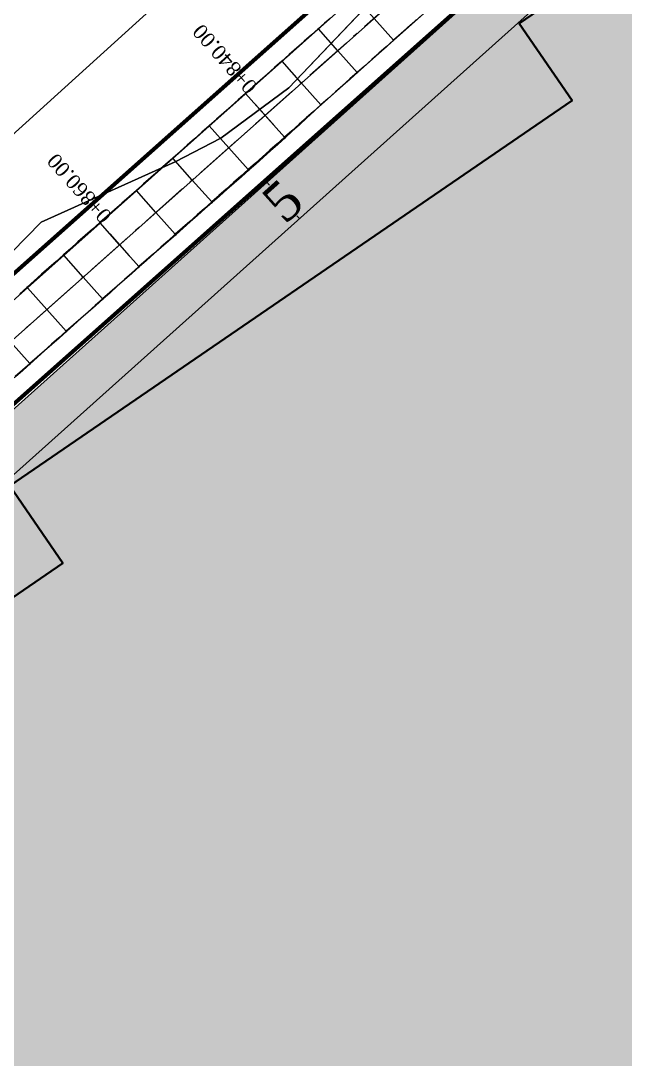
# Model space of a CAD drawing. Header units: metres. Extents: x 478603 to 489313, y 4282657 to 4289463.
# Drawn here: x 479306.8 to 479368.9, y 4287593.2 to 4287699.8 of the extents above; entities that cross this region are included whole.
import ezdxf

# ---------------------------------------------------------------- set-up
doc = ezdxf.new("R2010")
doc.units = ezdxf.units.M
for name, color, linetype, lineweight in [('ADAKENARI', 18, 'Continuous', 0), ('EKS', 5, 'Continuous', 0), ('EKSENLER', 3, 'Continuous', 0), ('EYLUL_REV', 8, 'Continuous', 0), ('HAT_HIZLI_TREN', 18, 'Continuous', 0), ('HDA', 30, 'Continuous', 0), ('HDO', 30, 'Continuous', 0), ('KALDIRIM', 11, 'Continuous', 0), ('KYA', 1, 'Continuous', 20), ('KYO', 1, 'Continuous', 20), ('PARSEL_ALAN', 254, 'Continuous', 0), ('PARSEL_SERA_ALAN', 9, 'Continuous', 40), ('PL_ALİNMAN', 1, 'Continuous', 0), ('PL_ENKESIT', 1, 'Continuous', 0), ('PL_KM', 4, 'Continuous', 0), ('PL_KMYAZI', 30, 'Continuous', 0), ('ROL_CEPHE', 1, 'Continuous', 0), ('SEV_KYA_HDA', 3, 'Continuous', 0), ('SEV_KYO_HDO', 3, 'Continuous', 0), ('SNR_PLANONAMAA', 233, 'Continuous', 0), ('SNR_YAPIYAK', 18, 'Continuous', 0), ('YKA', 33, 'Continuous', 0), ('YKO', 33, 'Continuous', 0)]:
    doc.layers.add(name, color=color, linetype=linetype, lineweight=lineweight)
doc.styles.get("Standard").update_dxf_attribs({"font": 'times.ttf'})

msp = doc.modelspace()

# ---------------------------------------------------------------- hatches: boundary and pattern name
at = {"layer": 'PARSEL_ALAN'}
msp.add_hatch(color=256, dxfattribs=at).paths.add_polyline_path([(479429.65, 4287416.69), (479371.07, 4287452.6), (479351.64, 4287464.65), (479322.49, 4287488.72), (479283.68, 4287509.41), (479286.76, 4287515.02), (479229.63, 4287540.63), (479270.39, 4287599.96), (479278.04, 4287634.83), (479388.45, 4287733.64), (479502.7, 4287618.71), (479572.02, 4287670.37), (479621.96, 4287651.52), (479656.56, 4287644.88), (479582.18, 4287593.92), (479604.78, 4287560.92), (479505.79, 4287493.1), (479517.09, 4287476.6)])
at = {"layer": 'PARSEL_SERA_ALAN'}
msp.add_hatch(color=256, dxfattribs=at).paths.add_polyline_path([(479587.66, 4287647.38), (479595.91, 4287653.03), (479601.34, 4287645.11), (479609.59, 4287650.77), (479615.01, 4287642.85), (479619.14, 4287645.67), (479624.56, 4287637.75), (479570.94, 4287601.01), (479592.65, 4287569.34), (479493.65, 4287501.51), (479509.93, 4287477.75), (479431.56, 4287424.06), (479426.13, 4287431.98), (479422.01, 4287429.16), (479416.58, 4287437.07), (479412.46, 4287434.25), (479407.03, 4287442.17), (479402.91, 4287439.34), (479392.05, 4287455.18), (479387.93, 4287452.36), (479382.5, 4287460.28), (479378.38, 4287457.45), (479372.95, 4287465.37), (479368.83, 4287462.54), (479363.4, 4287470.46), (479359.28, 4287467.64), (479353.85, 4287475.56), (479349.73, 4287472.73), (479338.87, 4287488.57), (479334.75, 4287485.74), (479323.9, 4287501.58), (479319.77, 4287498.76), (479314.35, 4287506.68), (479310.22, 4287503.85), (479304.8, 4287511.77), (479300.67, 4287508.94), (479289.82, 4287524.78), (479285.7, 4287521.96), (479280.27, 4287529.88), (479276.14, 4287527.05), (479270.72, 4287534.97), (479266.59, 4287532.14), (479261.17, 4287540.06), (479257.04, 4287537.24), (479251.62, 4287545.16), (479246.19, 4287553.08), (479266.82, 4287567.21), (479261.39, 4287575.13), (479282.01, 4287589.26), (479276.59, 4287597.18), (479284.84, 4287602.83), (479279.41, 4287610.75), (479287.66, 4287616.4), (479282.24, 4287624.32), (479311.11, 4287644.1), (479305.68, 4287652.02), (479363.43, 4287691.58), (479358, 4287699.5), (479391, 4287722.11), (479407.28, 4287698.35), (479411.41, 4287701.18), (479422.26, 4287685.34), (479426.38, 4287688.17), (479442.66, 4287664.41), (479446.78, 4287667.23), (479463.06, 4287643.47), (479467.19, 4287646.3), (479483.46, 4287622.54), (479487.59, 4287625.37), (479498.44, 4287609.53), (479576.81, 4287663.22)])

# ---------------------------------------------------------------- linework, layer by layer
at = {"layer": 'ADAKENARI', "lineweight": 100}
for p, q in [((479381.72, 4287741.04), (479280.91, 4287651.45)), ((479287.7, 4287644.1), (479388.45, 4287733.64))]:
    msp.add_line(p, q, dxfattribs=at)
at = {"layer": 'EKS'}
for p in [(479339.36, 4287696.7, 902.79), (479335.62, 4287693.38, 902.74), (479331.89, 4287690.06, 902.69), (479328.15, 4287686.74, 902.64), (479324.41, 4287683.42, 902.59), (479320.68, 4287680.1, 902.54), (479316.94, 4287676.77, 902.49), (479313.2, 4287673.45, 902.44), (479309.46, 4287670.13, 902.39)]:
    msp.add_point(p, dxfattribs=at)
at = {"layer": 'EKSENLER'}
msp.add_line((479284.31, 4287647.78), (479385.09, 4287737.34), dxfattribs=at)
at = {"layer": 'EYLUL_REV'}
msp.add_polyline3d([(479396.81, 4287763.06, 0), (479353.92, 4287722.46, 0), (479344.84, 4287703.94, 0), (479334.32, 4287692.88, 0), (479327.35, 4287687.73, 0), (479322.65, 4287685.28, 0), (479308.9, 4287679.1, 0), (479281.66, 4287651.32, 0), (479270.39, 4287599.96, 0), (479229.63, 4287540.63, 0)], dxfattribs=at)
at = {"layer": 'HAT_HIZLI_TREN'}
msp.add_line((479379.12, 4287754.41, 119.22), (479238.15, 4287626.61, 119.22), dxfattribs=at)
at = {"layer": 'HDA'}
msp.add_polyline3d([(479337.95, 4287699.48, 902.71), (479337.36, 4287698.95, 902.68), (479336.62, 4287698.29, 902.67), (479335.87, 4287697.62, 902.66), (479335.12, 4287696.96, 902.65), (479334.37, 4287696.3, 902.64), (479333.63, 4287695.63, 902.63), (479332.88, 4287694.97, 902.62), (479332.13, 4287694.3, 902.61), (479331.38, 4287693.64, 902.6), (479330.64, 4287692.97, 902.59), (479329.89, 4287692.31, 902.58), (479329.14, 4287691.65, 902.57), (479328.39, 4287690.98, 902.56), (479327.65, 4287690.32, 902.55), (479326.9, 4287689.65, 902.54), (479326.15, 4287688.99, 902.53), (479325.4, 4287688.32, 902.52), (479324.66, 4287687.66, 902.51), (479323.91, 4287687, 902.5), (479323.16, 4287686.33, 902.49), (479322.41, 4287685.67, 902.48), (479321.67, 4287685, 902.47), (479320.92, 4287684.34, 902.46), (479320.17, 4287683.67, 902.45), (479319.42, 4287683.01, 902.44), (479318.68, 4287682.35, 902.43), (479317.93, 4287681.68, 902.42), (479317.18, 4287681.02, 902.41), (479316.43, 4287680.35, 902.4), (479315.69, 4287679.69, 902.39), (479314.94, 4287679.02, 902.38), (479314.19, 4287678.36, 902.37), (479313.44, 4287677.7, 902.36), (479312.7, 4287677.03, 902.35), (479311.95, 4287676.37, 902.34), (479311.2, 4287675.7, 902.33), (479310.45, 4287675.04, 902.32), (479309.71, 4287674.37, 902.31), (479308.96, 4287673.71, 902.3), (479308.21, 4287673.05, 902.29), (479307.46, 4287672.38, 902.28), (479306.72, 4287671.72, 902.27)], dxfattribs=at)
for p in [(479337.36, 4287698.95, 902.68), (479333.63, 4287695.63, 902.63), (479329.89, 4287692.31, 902.58), (479326.15, 4287688.99, 902.53), (479322.41, 4287685.67, 902.48), (479318.68, 4287682.35, 902.43), (479314.94, 4287679.02, 902.38), (479311.2, 4287675.7, 902.33), (479307.46, 4287672.38, 902.28)]:
    msp.add_point(p, dxfattribs=at)
at = {"layer": 'HDO'}
msp.add_polyline3d([(479345.71, 4287698.32, 902.76), (479345.1, 4287697.77, 902.73), (479344.35, 4287697.11, 902.72), (479343.6, 4287696.45, 902.71), (479342.86, 4287695.78, 902.7), (479342.11, 4287695.12, 902.69), (479341.36, 4287694.45, 902.68), (479340.61, 4287693.79, 902.67), (479339.87, 4287693.12, 902.66), (479339.12, 4287692.46, 902.65), (479338.37, 4287691.8, 902.64), (479337.62, 4287691.13, 902.63), (479336.88, 4287690.47, 902.62), (479336.13, 4287689.8, 902.61), (479335.38, 4287689.14, 902.6), (479334.63, 4287688.47, 902.59), (479333.89, 4287687.81, 902.58), (479333.14, 4287687.15, 902.57), (479332.39, 4287686.48, 902.56), (479331.64, 4287685.82, 902.55), (479330.9, 4287685.15, 902.54), (479330.15, 4287684.49, 902.53), (479329.4, 4287683.82, 902.52), (479328.65, 4287683.16, 902.51), (479327.91, 4287682.5, 902.5), (479327.16, 4287681.83, 902.49), (479326.41, 4287681.17, 902.48), (479325.66, 4287680.5, 902.47), (479324.92, 4287679.84, 902.46), (479324.17, 4287679.17, 902.45), (479323.42, 4287678.51, 902.44), (479322.67, 4287677.85, 902.43), (479321.93, 4287677.18, 902.42), (479321.18, 4287676.52, 902.41), (479320.43, 4287675.85, 902.4), (479319.68, 4287675.19, 902.39), (479318.94, 4287674.52, 902.38), (479318.19, 4287673.86, 902.37), (479317.44, 4287673.2, 902.36), (479316.69, 4287672.53, 902.35), (479315.95, 4287671.87, 902.34), (479315.2, 4287671.2, 902.33), (479314.45, 4287670.54, 902.32), (479313.71, 4287669.87, 902.31), (479312.96, 4287669.21, 902.3), (479312.21, 4287668.55, 902.29), (479311.46, 4287667.88, 902.28), (479310.72, 4287667.22, 902.27), (479309.97, 4287666.55, 902.26), (479309.22, 4287665.89, 902.25), (479308.47, 4287665.22, 902.24), (479307.73, 4287664.56, 902.24), (479306.98, 4287663.9, 902.23), (479306.23, 4287663.23, 902.22)], dxfattribs=at)
for p in [(479345.1, 4287697.77, 902.73), (479341.36, 4287694.45, 902.68), (479337.62, 4287691.13, 902.63), (479333.89, 4287687.81, 902.58), (479330.15, 4287684.49, 902.53), (479326.41, 4287681.17, 902.48), (479322.67, 4287677.85, 902.43), (479318.94, 4287674.52, 902.38), (479315.2, 4287671.2, 902.33), (479311.46, 4287667.88, 902.28), (479307.73, 4287664.56, 902.24)]:
    msp.add_point(p, dxfattribs=at)
at = {"layer": 'KALDIRIM'}
for p, q in [((479383.07, 4287739.56), (479282.27, 4287649.98)), ((479286.34, 4287645.57), (479387.11, 4287735.12))]:
    msp.add_line(p, q, dxfattribs=at)
at = {"layer": 'KYA'}
msp.add_polyline3d([(479338.57, 4287700.02, 902.73), (479337.99, 4287699.51, 902.71), (479337.36, 4287698.95, 902.7), (479336.66, 4287698.33, 902.7), (479335.91, 4287697.67, 902.69), (479335.15, 4287696.99, 902.69), (479334.38, 4287696.31, 902.69), (479333.62, 4287695.64, 902.68), (479332.87, 4287694.97, 902.67), (479332.12, 4287694.3, 902.66), (479331.38, 4287693.64, 902.65), (479330.63, 4287692.98, 902.64), (479329.88, 4287692.31, 902.63), (479329.14, 4287691.65, 902.62), (479328.39, 4287690.99, 902.62), (479327.64, 4287690.32, 902.61), (479326.89, 4287689.66, 902.6), (479326.15, 4287688.99, 902.6), (479325.4, 4287688.33, 902.59), (479324.65, 4287687.66, 902.58), (479323.9, 4287687, 902.57), (479323.16, 4287686.34, 902.57), (479322.41, 4287685.67, 902.56), (479321.66, 4287685.01, 902.56), (479320.91, 4287684.35, 902.57), (479320.16, 4287683.68, 902.57), (479319.41, 4287683.02, 902.58), (479318.67, 4287682.36, 902.58), (479317.92, 4287681.69, 902.6), (479317.17, 4287681.03, 902.62), (479316.42, 4287680.37, 902.64), (479315.67, 4287679.71, 902.65), (479314.92, 4287679.05, 902.67), (479314.17, 4287678.38, 902.69), (479313.42, 4287677.72, 902.71), (479312.67, 4287677.06, 902.73), (479311.92, 4287676.4, 902.75), (479311.17, 4287675.74, 902.77), (479310.42, 4287675.07, 902.75), (479309.68, 4287674.41, 902.73), (479308.93, 4287673.74, 902.71), (479308.18, 4287673.08, 902.69), (479307.44, 4287672.41, 902.67), (479306.69, 4287671.74, 902.65)], dxfattribs=at)
for p in [(479337.36, 4287698.95, 902.7), (479333.62, 4287695.64, 902.68), (479329.88, 4287692.31, 902.63), (479326.15, 4287688.99, 902.6), (479322.41, 4287685.67, 902.56), (479318.67, 4287682.36, 902.58), (479314.92, 4287679.05, 902.67), (479311.17, 4287675.74, 902.77), (479307.44, 4287672.41, 902.67)]:
    msp.add_point(p, dxfattribs=at)
at = {"layer": 'KYO'}
msp.add_polyline3d([(479347.99, 4287700.35, 902.81), (479347.27, 4287699.71, 902.79), (479346.55, 4287699.07, 902.78), (479345.83, 4287698.42, 902.76), (479345.1, 4287697.77, 902.74), (479344.36, 4287697.11, 902.74), (479343.61, 4287696.45, 902.74), (479342.86, 4287695.78, 902.74), (479342.11, 4287695.12, 902.73), (479341.37, 4287694.45, 902.73), (479340.62, 4287693.78, 902.73), (479339.87, 4287693.12, 902.72), (479339.12, 4287692.46, 902.72), (479338.37, 4287691.79, 902.71), (479337.63, 4287691.13, 902.71), (479336.89, 4287690.45, 902.84), (479336.15, 4287689.78, 902.96), (479335.41, 4287689.1, 903.08), (479334.68, 4287688.43, 903.21), (479333.94, 4287687.75, 903.33), (479333.19, 4287687.08, 903.35), (479332.45, 4287686.42, 903.37), (479331.7, 4287685.75, 903.39), (479330.96, 4287685.09, 903.4), (479330.21, 4287684.42, 903.42), (479329.46, 4287683.76, 903.37), (479328.71, 4287683.1, 903.31), (479327.96, 4287682.44, 903.26), (479327.21, 4287681.78, 903.21), (479326.46, 4287681.12, 903.15), (479325.71, 4287680.46, 903.11), (479324.96, 4287679.79, 903.06), (479324.21, 4287679.13, 903.01), (479323.46, 4287678.47, 902.97), (479322.71, 4287677.81, 902.92), (479321.96, 4287677.15, 902.87), (479321.21, 4287676.49, 902.82), (479320.46, 4287675.83, 902.77), (479319.71, 4287675.17, 902.71), (479318.96, 4287674.5, 902.66), (479318.21, 4287673.84, 902.65), (479317.46, 4287673.18, 902.64), (479316.71, 4287672.51, 902.63), (479315.97, 4287671.85, 902.61), (479315.22, 4287671.18, 902.6), (479314.47, 4287670.52, 902.58), (479313.72, 4287669.86, 902.56), (479312.97, 4287669.19, 902.53), (479312.22, 4287668.53, 902.51), (479311.48, 4287667.87, 902.49), (479310.73, 4287667.2, 902.49), (479309.98, 4287666.54, 902.49), (479309.24, 4287665.87, 902.5), (479308.49, 4287665.21, 902.5), (479307.74, 4287664.54, 902.5), (479307, 4287663.88, 902.49), (479306.25, 4287663.21, 902.48)], dxfattribs=at)
for p in [(479345.1, 4287697.77, 902.74), (479341.37, 4287694.45, 902.73), (479337.63, 4287691.13, 902.71), (479333.94, 4287687.75, 903.33), (479330.21, 4287684.42, 903.42), (479326.46, 4287681.12, 903.15), (479322.71, 4287677.81, 902.92), (479318.96, 4287674.5, 902.66), (479315.22, 4287671.18, 902.6), (479311.48, 4287667.87, 902.49), (479307.74, 4287664.54, 902.5)]:
    msp.add_point(p, dxfattribs=at)
at = {"layer": 'PARSEL_ALAN'}
for points in [[(479429.65, 4287416.69, 903.68), (479371.07, 4287452.6, 902.97), (479351.64, 4287464.65, 902.76), (479322.49, 4287488.72, 902.46), (479283.68, 4287509.41, 901.86), (479286.76, 4287515.02, 902.06), (479229.63, 4287540.63, 901.71), (479270.39, 4287599.96, 902.1), (479278.04, 4287634.83, 901.99), (479388.45, 4287733.64, 902.8), (479502.7, 4287618.71, 903.15), (479572.02, 4287670.37, 904.9), (479621.96, 4287651.52, 907.46), (479656.56, 4287644.88, 925.19), (479582.18, 4287593.92, 921.25), (479604.78, 4287560.92, 921.25), (479505.79, 4287493.1, 916), (479517.09, 4287476.6, 916), (479429.65, 4287416.69, 903.68)], [(479429.65, 4287416.69, 0), (479371.07, 4287452.6, 0), (479351.64, 4287464.65, 0), (479322.49, 4287488.72, 0), (479283.68, 4287509.41, 0), (479286.76, 4287515.02, 0), (479229.63, 4287540.63, 0), (479270.39, 4287599.96, 0), (479278.04, 4287634.83, 0), (479388.45, 4287733.64, 0), (479502.7, 4287618.71, 0), (479572.02, 4287670.37, 0), (479621.96, 4287651.52, 0), (479656.56, 4287644.88, 0), (479582.18, 4287593.92, 0), (479604.78, 4287560.92, 0), (479505.79, 4287493.1, 0), (479517.09, 4287476.6, 0), (479429.65, 4287416.69, 0)]]:
    msp.add_polyline3d(points, close=True, dxfattribs=at)
at = {"layer": 'PARSEL_SERA_ALAN'}
msp.add_polyline3d([(479282.01, 4287589.26, 0), (479276.59, 4287597.18, 0), (479284.84, 4287602.83, 0), (479279.41, 4287610.75, 0), (479287.66, 4287616.4, 0), (479282.24, 4287624.32, 0), (479311.11, 4287644.1, 0), (479305.68, 4287652.02, 0), (479363.43, 4287691.58, 0), (479358, 4287699.5, 0), (479391, 4287722.11, 0)], dxfattribs=at)
msp.add_polyline3d([(479282.01, 4287589.26, 0), (479276.59, 4287597.18, 0), (479284.84, 4287602.83, 0), (479279.41, 4287610.75, 0), (479287.66, 4287616.4, 0), (479282.24, 4287624.32, 0), (479311.11, 4287644.1, 0), (479305.68, 4287652.02, 0), (479363.43, 4287691.58, 0), (479358, 4287699.5, 0), (479391, 4287722.11, 0)], dxfattribs=at)
at = {"layer": 'PL_ALİNMAN'}
for p, q in [((479345.85, 4287702.46), (479342.11, 4287699.14)), ((479341.36, 4287698.48), (479340.99, 4287698.15)), ((479340.24, 4287697.48), (479336.5, 4287694.16)), ((479335.75, 4287693.5), (479335.38, 4287693.16)), ((479334.63, 4287692.5), (479330.9, 4287689.18)), ((479330.15, 4287688.51), (479329.77, 4287688.18)), ((479329.03, 4287687.52), (479325.29, 4287684.2)), ((479324.54, 4287683.53), (479324.17, 4287683.2)), ((479323.42, 4287682.54), (479319.68, 4287679.21)), ((479318.94, 4287678.55), (479318.56, 4287678.22)), ((479317.81, 4287677.55), (479314.08, 4287674.23)), ((479313.33, 4287673.57), (479312.96, 4287673.24)), ((479312.21, 4287672.57), (479308.47, 4287669.25)), ((479307.72, 4287668.59), (479307.35, 4287668.25))]:
    msp.add_line(p, q, dxfattribs=at)
at = {"layer": 'PL_ENKESIT'}
for points in [[(479345.1, 4287697.77, 902.74), (479345.1, 4287697.77, 902.73), (479345.09, 4287697.78, 902.78), (479343.1, 4287700.02, 902.84), (479341.11, 4287702.27, 902.78), (479341.1, 4287702.27, 902.71)], [(479341.37, 4287694.45, 902.73), (479341.36, 4287694.45, 902.68), (479341.36, 4287694.46, 902.73), (479339.36, 4287696.7, 902.79), (479337.37, 4287698.95, 902.73), (479337.36, 4287698.95, 902.68), (479337.36, 4287698.95, 902.7)], [(479337.63, 4287691.13, 902.71), (479337.62, 4287691.13, 902.63), (479337.62, 4287691.14, 902.68), (479335.62, 4287693.38, 902.74), (479333.63, 4287695.62, 902.68), (479333.63, 4287695.63, 902.63), (479333.62, 4287695.64, 902.68)], [(479333.94, 4287687.75, 903.33), (479333.89, 4287687.81, 902.58), (479333.88, 4287687.82, 902.63), (479331.89, 4287690.06, 902.69), (479329.89, 4287692.3, 902.63), (479329.89, 4287692.31, 902.58), (479329.88, 4287692.31, 902.63)], [(479330.21, 4287684.42, 903.42), (479330.15, 4287684.49, 902.53), (479330.14, 4287684.5, 902.58), (479328.15, 4287686.74, 902.64), (479326.16, 4287688.98, 902.58), (479326.15, 4287688.99, 902.53), (479326.15, 4287688.99, 902.6)], [(479326.46, 4287681.12, 903.15), (479326.41, 4287681.17, 902.48), (479326.41, 4287681.17, 902.53), (479324.41, 4287683.42, 902.59), (479322.42, 4287685.66, 902.53), (479322.41, 4287685.67, 902.48), (479322.41, 4287685.67, 902.56)], [(479322.71, 4287677.81, 902.92), (479322.67, 4287677.85, 902.43), (479322.67, 4287677.85, 902.48), (479320.68, 4287680.1, 902.54), (479318.68, 4287682.34, 902.48), (479318.68, 4287682.35, 902.43), (479318.67, 4287682.36, 902.58)], [(479318.96, 4287674.5, 902.66), (479318.94, 4287674.52, 902.38), (479318.93, 4287674.53, 902.43), (479316.94, 4287676.77, 902.49), (479314.95, 4287679.02, 902.43), (479314.94, 4287679.02, 902.38), (479314.92, 4287679.05, 902.67)], [(479315.22, 4287671.18, 902.6), (479315.2, 4287671.2, 902.33), (479315.19, 4287671.21, 902.38), (479313.2, 4287673.45, 902.44), (479311.21, 4287675.7, 902.38), (479311.2, 4287675.7, 902.33), (479311.17, 4287675.74, 902.77)], [(479311.48, 4287667.87, 902.49), (479311.46, 4287667.88, 902.28), (479311.46, 4287667.89, 902.33), (479309.46, 4287670.13, 902.39), (479307.47, 4287672.37, 902.33), (479307.46, 4287672.38, 902.28), (479307.44, 4287672.41, 902.67)], [(479307.74, 4287664.54, 902.5), (479307.73, 4287664.56, 902.24), (479307.72, 4287664.57, 902.29), (479305.73, 4287666.81, 902.35), (479303.73, 4287669.05, 902.29), (479303.73, 4287669.06, 902.24), (479303.7, 4287669.09, 902.57)]]:
    msp.add_polyline3d(points, dxfattribs=at)
at = {"layer": 'PL_KM'}
for p, q in [((479330.89, 4287691.18), (479332.88, 4287688.94)), ((479315.94, 4287677.9), (479317.93, 4287675.65))]:
    msp.add_line(p, q, dxfattribs=at)
at = {"layer": 'ROL_CEPHE'}
for p, q in [((479332.08, 4287683.19), (479332.35, 4287682.89)), ((479335.41, 4287679.46), (479335.15, 4287679.76))]:
    msp.add_line(p, q, dxfattribs=at)
at = {"layer": 'SEV_KYA_HDA'}
for p, q in [((479337.36, 4287698.95, 902.7), (479337.36, 4287698.95, 902.69)), ((479335.87, 4287697.63, 902.69), (479335.87, 4287697.62, 902.66)), ((479334.37, 4287696.3, 902.69), (479334.37, 4287696.3, 902.66)), ((479332.87, 4287694.97, 902.67), (479332.88, 4287694.97, 902.62)), ((479331.38, 4287693.64, 902.65), (479331.38, 4287693.64, 902.63)), ((479329.88, 4287692.31, 902.63), (479329.89, 4287692.31, 902.58)), ((479328.39, 4287690.99, 902.62), (479328.39, 4287690.98, 902.59)), ((479326.89, 4287689.66, 902.6), (479326.9, 4287689.65, 902.54)), ((479325.4, 4287688.33, 902.59), (479325.4, 4287688.33, 902.56)), ((479323.9, 4287687, 902.57), (479323.91, 4287687, 902.5)), ((479322.41, 4287685.67, 902.56), (479322.41, 4287685.67, 902.52)), ((479320.91, 4287684.35, 902.57), (479320.92, 4287684.34, 902.46)), ((479319.41, 4287683.02, 902.58), (479319.42, 4287683.01, 902.51)), ((479317.92, 4287681.69, 902.6), (479317.93, 4287681.68, 902.42)), ((479316.42, 4287680.37, 902.64), (479316.43, 4287680.36, 902.52)), ((479314.92, 4287679.05, 902.67), (479314.94, 4287679.02, 902.38)), ((479313.42, 4287677.72, 902.71), (479313.43, 4287677.71, 902.54)), ((479311.92, 4287676.4, 902.75), (479311.95, 4287676.37, 902.34)), ((479310.42, 4287675.07, 902.75), (479310.44, 4287675.05, 902.54)), ((479308.93, 4287673.74, 902.71), (479308.96, 4287673.71, 902.3)), ((479307.44, 4287672.41, 902.67), (479307.45, 4287672.4, 902.48))]:
    msp.add_line(p, q, dxfattribs=at)
at = {"layer": 'SEV_KYO_HDO'}
for p, q in [((479344.35, 4287697.11, 902.74), (479344.35, 4287697.11, 902.73)), ((479342.86, 4287695.78, 902.74), (479342.86, 4287695.78, 902.7)), ((479341.37, 4287694.45, 902.73), (479341.36, 4287694.45, 902.7)), ((479339.87, 4287693.12, 902.72), (479339.87, 4287693.12, 902.66)), ((479338.37, 4287691.79, 902.71), (479338.37, 4287691.79, 902.68)), ((479336.89, 4287690.45, 902.84), (479336.88, 4287690.47, 902.62)), ((479335.41, 4287689.1, 903.08), (479335.4, 4287689.12, 902.84)), ((479333.94, 4287687.75, 903.33), (479333.89, 4287687.81, 902.58)), ((479332.45, 4287686.42, 903.37), (479332.42, 4287686.45, 902.96)), ((479330.96, 4287685.09, 903.4), (479330.9, 4287685.15, 902.54)), ((479329.46, 4287683.76, 903.37), (479329.43, 4287683.79, 902.94)), ((479327.96, 4287682.44, 903.26), (479327.91, 4287682.5, 902.5)), ((479326.46, 4287681.12, 903.15), (479326.43, 4287681.14, 902.82)), ((479324.96, 4287679.79, 903.06), (479324.92, 4287679.84, 902.46)), ((479323.46, 4287678.47, 902.97), (479323.44, 4287678.49, 902.71)), ((479321.96, 4287677.15, 902.87), (479321.93, 4287677.18, 902.42)), ((479320.46, 4287675.83, 902.77), (479320.44, 4287675.84, 902.58)), ((479318.96, 4287674.5, 902.66), (479318.94, 4287674.52, 902.38)), ((479317.46, 4287673.18, 902.64), (479317.45, 4287673.19, 902.5)), ((479315.97, 4287671.85, 902.61), (479315.95, 4287671.87, 902.34)), ((479314.47, 4287670.52, 902.58), (479314.46, 4287670.53, 902.45)), ((479312.97, 4287669.19, 902.53), (479312.96, 4287669.21, 902.3)), ((479311.48, 4287667.87, 902.49), (479311.47, 4287667.87, 902.39)), ((479309.98, 4287666.54, 902.49), (479309.97, 4287666.55, 902.26)), ((479308.49, 4287665.21, 902.5), (479308.48, 4287665.21, 902.37)), ((479307, 4287663.88, 902.49), (479306.98, 4287663.9, 902.23))]:
    msp.add_line(p, q, dxfattribs=at)
at = {"layer": 'SNR_PLANONAMAA'}
for p, q in [((479334.32, 4287692.88, 942.48), (479344.84, 4287703.94, 942.48)), ((479327.35, 4287687.73, 942.48), (479334.32, 4287692.88, 942.48)), ((479322.65, 4287685.28, 942.48), (479327.35, 4287687.73, 942.48)), ((479308.9, 4287679.1, 942.48), (479322.65, 4287685.28, 942.48)), ((479281.66, 4287651.32, 942.48), (479308.9, 4287679.1, 942.48))]:
    msp.add_line(p, q, dxfattribs=at)
at = {"layer": 'SNR_YAPIYAK'}
msp.add_line((479282.58, 4287632.18, 903.68), (479388.25, 4287726.75, 903.68), dxfattribs=at)
at = {"layer": 'YKA'}
msp.add_polyline3d([(479338.69, 4287700.11, 902.75), (479338.04, 4287699.54, 902.74), (479337.37, 4287698.95, 902.73), (479336.65, 4287698.3, 902.72), (479335.9, 4287697.64, 902.71), (479335.14, 4287696.97, 902.7), (479334.39, 4287696.29, 902.69), (479333.63, 4287695.62, 902.68), (479332.88, 4287694.96, 902.67), (479332.13, 4287694.29, 902.66), (479331.39, 4287693.63, 902.65), (479330.64, 4287692.97, 902.64), (479329.89, 4287692.3, 902.63), (479329.15, 4287691.64, 902.62), (479328.4, 4287690.97, 902.61), (479327.65, 4287690.31, 902.6), (479326.9, 4287689.65, 902.59), (479326.16, 4287688.98, 902.58), (479325.41, 4287688.32, 902.57), (479324.66, 4287687.65, 902.56), (479323.91, 4287686.99, 902.55), (479323.17, 4287686.32, 902.54), (479322.42, 4287685.66, 902.53), (479321.67, 4287685, 902.52), (479320.92, 4287684.33, 902.51), (479320.18, 4287683.67, 902.5), (479319.43, 4287683, 902.49), (479318.68, 4287682.34, 902.48), (479317.94, 4287681.67, 902.47), (479317.19, 4287681.01, 902.46), (479316.44, 4287680.35, 902.45), (479315.69, 4287679.68, 902.44), (479314.95, 4287679.02, 902.43), (479314.2, 4287678.35, 902.42), (479313.45, 4287677.69, 902.41), (479312.7, 4287677.02, 902.4), (479311.96, 4287676.36, 902.39), (479311.21, 4287675.7, 902.38), (479310.46, 4287675.03, 902.37), (479309.71, 4287674.37, 902.36), (479308.97, 4287673.7, 902.35), (479308.22, 4287673.04, 902.34), (479307.47, 4287672.37, 902.33), (479306.72, 4287671.71, 902.32)], dxfattribs=at)
for p in [(479337.37, 4287698.95, 902.73), (479333.63, 4287695.62, 902.68), (479329.89, 4287692.3, 902.63), (479326.16, 4287688.98, 902.58), (479322.42, 4287685.66, 902.53), (479318.68, 4287682.34, 902.48), (479314.95, 4287679.02, 902.43), (479311.21, 4287675.7, 902.38), (479307.47, 4287672.37, 902.33)]:
    msp.add_point(p, dxfattribs=at)
at = {"layer": 'YKO'}
msp.add_polyline3d([(479347.46, 4287699.89, 902.81), (479346.68, 4287699.19, 902.8), (479345.88, 4287698.48, 902.79), (479345.09, 4287697.78, 902.78), (479344.33, 4287697.1, 902.77), (479343.58, 4287696.44, 902.76), (479342.84, 4287695.78, 902.75), (479342.1, 4287695.12, 902.74), (479341.36, 4287694.46, 902.73), (479340.61, 4287693.8, 902.72), (479339.86, 4287693.13, 902.71), (479339.11, 4287692.47, 902.7), (479338.37, 4287691.8, 902.69), (479337.62, 4287691.14, 902.68), (479336.87, 4287690.47, 902.67), (479336.12, 4287689.81, 902.66), (479335.38, 4287689.15, 902.65), (479334.63, 4287688.48, 902.64), (479333.88, 4287687.82, 902.63), (479333.13, 4287687.15, 902.62), (479332.39, 4287686.49, 902.61), (479331.64, 4287685.82, 902.6), (479330.89, 4287685.16, 902.59), (479330.14, 4287684.5, 902.58), (479329.4, 4287683.83, 902.57), (479328.65, 4287683.17, 902.56), (479327.9, 4287682.5, 902.55), (479327.15, 4287681.84, 902.54), (479326.41, 4287681.17, 902.53), (479325.66, 4287680.51, 902.52), (479324.91, 4287679.85, 902.51), (479324.16, 4287679.18, 902.5), (479323.42, 4287678.52, 902.49), (479322.67, 4287677.85, 902.48), (479321.92, 4287677.19, 902.47), (479321.17, 4287676.52, 902.46), (479320.43, 4287675.86, 902.45), (479319.68, 4287675.2, 902.44), (479318.93, 4287674.53, 902.43), (479318.18, 4287673.87, 902.42), (479317.44, 4287673.2, 902.41), (479316.69, 4287672.54, 902.4), (479315.94, 4287671.87, 902.39), (479315.19, 4287671.21, 902.38), (479314.45, 4287670.55, 902.37), (479313.7, 4287669.88, 902.36), (479312.95, 4287669.22, 902.35), (479312.2, 4287668.55, 902.34), (479311.46, 4287667.89, 902.33), (479310.71, 4287667.22, 902.32), (479309.96, 4287666.56, 902.31), (479309.21, 4287665.9, 902.3), (479308.47, 4287665.23, 902.29), (479307.72, 4287664.57, 902.29), (479306.97, 4287663.9, 902.28), (479306.22, 4287663.24, 902.27)], dxfattribs=at)
for p in [(479345.09, 4287697.78, 902.78), (479341.36, 4287694.46, 902.73), (479337.62, 4287691.14, 902.68), (479333.88, 4287687.82, 902.63), (479330.14, 4287684.5, 902.58), (479326.41, 4287681.17, 902.53), (479322.67, 4287677.85, 902.48), (479318.93, 4287674.53, 902.43), (479315.19, 4287671.21, 902.38), (479311.46, 4287667.89, 902.33), (479307.72, 4287664.57, 902.29)]:
    msp.add_point(p, dxfattribs=at)

# ---------------------------------------------------------------- texts
at = {"layer": 'PL_KMYAZI'}
for s, p in [('0+840.00', (479331.18, 4287693.11)), ('0+860.00', (479316.23, 4287679.83))]:
    msp.add_text(s, height=1.5, rotation=491.6273, dxfattribs=at).set_placement(p)
at = {"layer": 'ROL_CEPHE'}
msp.add_text('5', height=4, rotation=41.8268, dxfattribs=at).set_placement((479333.9, 4287678.78))

doc.saveas('drawing.dxf')
